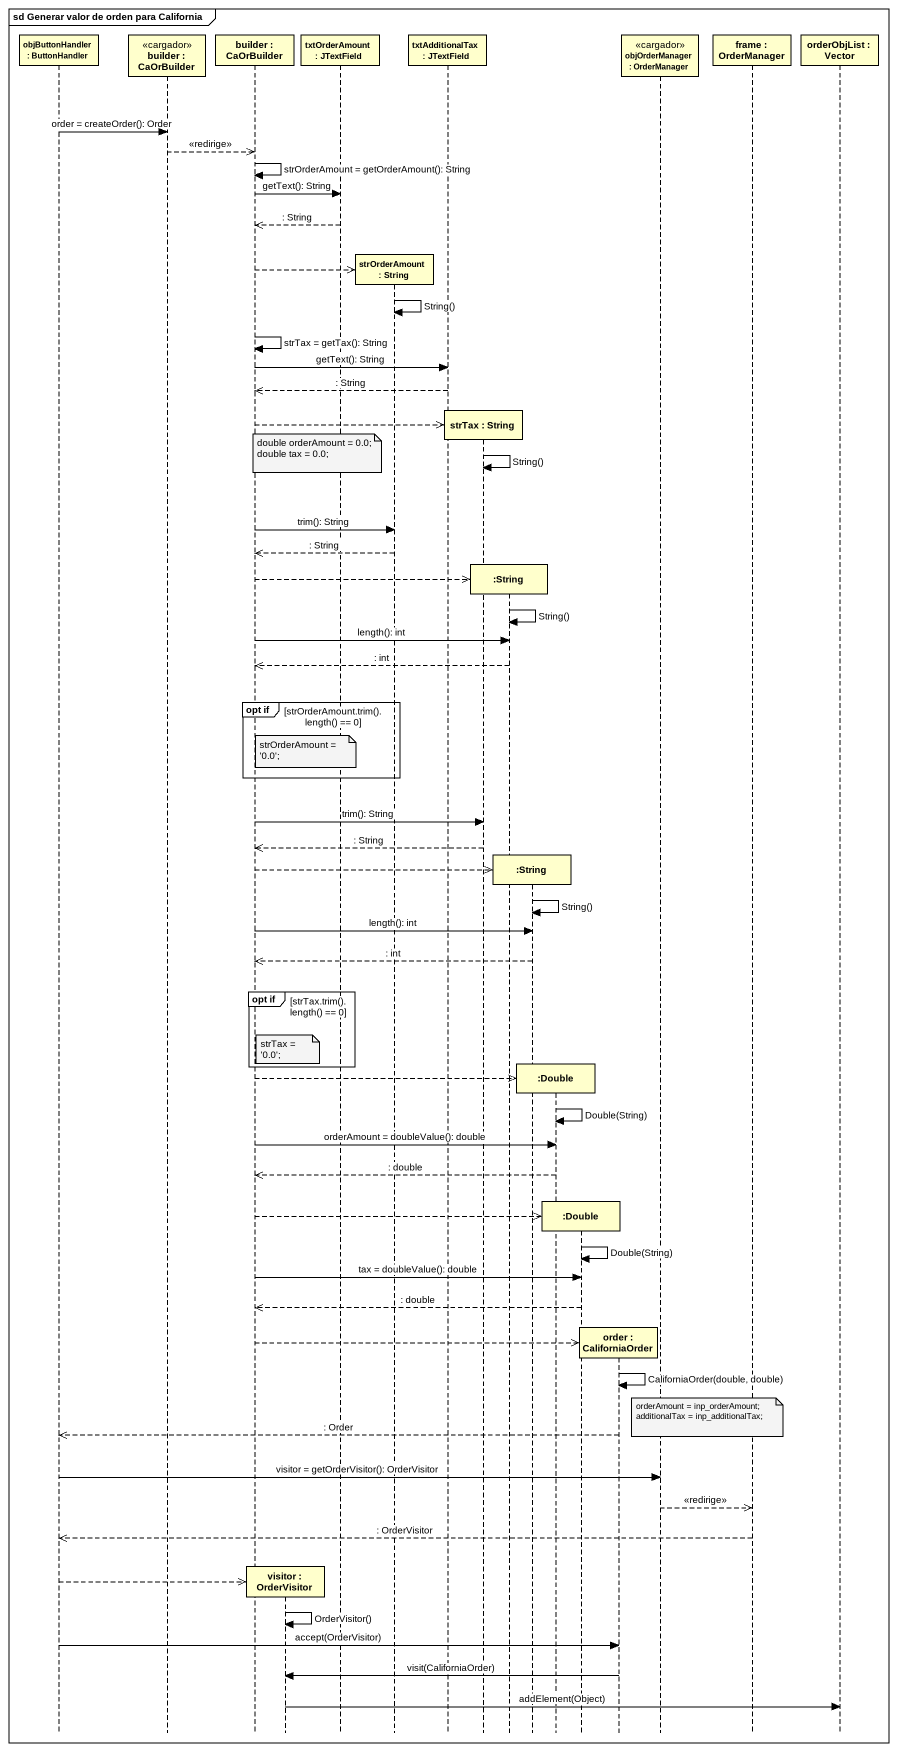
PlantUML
@startuml
mainframe sd Generar valor de orden para California
hide footbox
participant "objButtonHandler : ButtonHandler" as objButtonHandler
participant "builder : CaOrBuilder" as builder <<cargador>>
participant "builder : CaOrBuilder" as builder_2
participant "visitor : OrderVisitor" as visitor
participant "txtOrderAmount : JTextField" as txtOrderAmount
participant "strOrderAmount : String" as strOrderAmount
participant "txtAdditionalTax : JTextField" as txtAdditionalTax
participant "strTax : String" as strTax
participant ":String" as String
participant ":String" as String_2
participant ":Double" as Double
participant ":Double" as Double_2
participant "order : CaliforniaOrder" as order
participant "objOrderManager : OrderManager" as objOrderManager <<cargador>>
participant "frame : OrderManager" as frame_
participant "orderObjList : Vector" as orderObjList

objButtonHandler -> builder : order = createOrder(): Order
builder -->> builder_2 : <<redirige>>
builder_2 -> builder_2 : strOrderAmount = getOrderAmount(): String
builder_2 -> txtOrderAmount : getText(): String
txtOrderAmount -->> builder_2 : : String
builder_2 -->> strOrderAmount **
strOrderAmount -> strOrderAmount : String()
builder_2 -> builder_2 : strTax = getTax(): String
builder_2 -> txtAdditionalTax : getText(): String
txtAdditionalTax -->> builder_2 : : String
builder_2 -->> strTax **
note over txtOrderAmount
  double orderAmount = 0.0;
  double tax = 0.0;
end note
strTax -> strTax : String()
builder_2 -> strOrderAmount : trim(): String
strOrderAmount -->> builder_2 : : String
builder_2 -->> String **
String -> String : String()
builder_2 -> String : length(): int
String -->> builder_2 : : int
group opt if [strOrderAmount.trim().length() == 0]
  note over visitor : strOrderAmount = '0.0';
end
builder_2 -> strTax : trim(): String
strTax -->> builder_2 : : String
builder_2 -->> String_2 **
String_2 -> String_2 : String()
builder_2 -> String_2 : length(): int
String_2 -->> builder_2 : : int
group opt if [strTax.trim().length() == 0]
  note over visitor : strTax = '0.0';
end
builder_2 -->> Double **
Double -> Double : Double(String)
builder_2 -> Double : orderAmount = doubleValue(): double
Double -->> builder_2 : : double
builder_2 -->> Double_2 **
Double_2 -> Double_2 : Double(String)
builder_2 -> Double_2 : tax = doubleValue(): double
Double_2 -->> builder_2 : : double
builder_2 -->> order **
order -> order : CaliforniaOrder(double, double)
note over frame_
  orderAmount = inp_orderAmount;
  additionalTax = inp_additionalTax;
end note
order -->> objButtonHandler : : Order
objButtonHandler -> objOrderManager : visitor = getOrderVisitor(): OrderVisitor
objOrderManager -->> frame_ : <<redirige>>
frame_ -->> objButtonHandler : : OrderVisitor
objButtonHandler -->> visitor **
visitor -> visitor : OrderVisitor()
objButtonHandler -> order : accept(OrderVisitor)
order -> visitor : visit(CaliforniaOrder)
visitor -> orderObjList : addElement(Object)
@enduml
